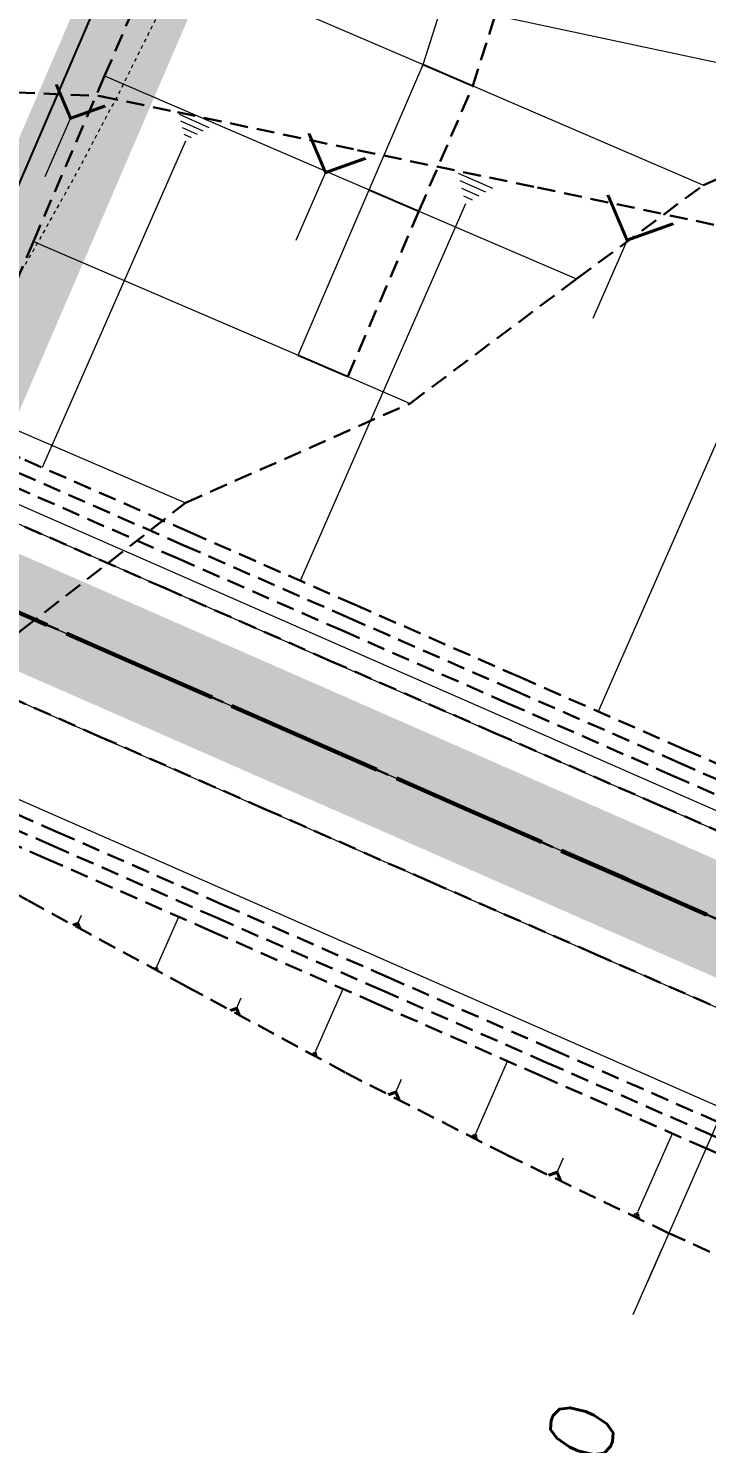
# Model space of a CAD drawing. Header units: metres. Extents: x 544752 to 548977, y 1840603 to 1844608.
# Drawn here: x 546668.14 to 546686.98, y 1842957.71 to 1842997 of the extents above; entities that cross this region are included whole.
import ezdxf

# ---------------------------------------------------------------- set-up
doc = ezdxf.new("R2010")
doc.units = ezdxf.units.M
doc.header["$MEASUREMENT"] = 0
for name, pattern in [('ACAD_ISO02W100', [15, 12, -3]), ('Anordnung Grundriss$0$GESTRICHELT', [0.75, 0.5, -0.25]), ('HIDDEN', [0.375, 0.25, -0.125])]:
    doc.linetypes.add(name, pattern=pattern)
doc.layers.add('C-ROAD', color=7, linetype='Continuous')
for name, color, linetype, lineweight in [('C-ROAD-CORR', 5, 'Continuous', 0), ('C-ROAD-LINK', 150, 'Continuous', 0), ('C-ROAD-SAMP', 150, 'HIDDEN', 0), ('C-ROAD-SAMP-TEXT', 11, 'Continuous', 0), ('C-TOPO-FEAT', 94, 'Continuous', 5), ('Đường', 5, 'ACAD_ISO02W100', 5)]:
    doc.layers.add(name, color=color, linetype=linetype, lineweight=lineweight)

# ---------------------------------------------------------------- blocks, each defined once
blk = doc.blocks.new('TB')
at = {"layer": 'Defpoints', "color": 5, "linetype": 'Anordnung Grundriss$0$GESTRICHELT', "lineweight": 5, "ltscale": 0.2}
blk.add_circle((-0.4049538253086098, -1.769394799566726e-07), 105.7280000291212, dxfattribs=at)
blk = doc.blocks.new('RFEWF34RF')
blk.add_lwpolyline([(467558.3739784134, 1441381.465170017), (467628.3739784134, 1441381.465170017), (467628.3739784134, 1441366.465170017), (467558.3739784134, 1441366.465170017)], close=True)
blk = doc.blocks.new('fcwdăed')
at = {"xscale": -1, "rotation": 19.89216182940478}
blk.add_blockref('RFEWF34RF', (1396367.360318515, 242211.3860006156, -3.31594075425429), dxfattribs=at)

msp = doc.modelspace()

# ---------------------------------------------------------------- linework, layer by layer
at = {"layer": 'C-ROAD', "color": 1, "linetype": 'ACAD_ISO02W100', "lineweight": 60, "ltscale": 0.1, "const_width": 3, "flags": 128}
for points in [[(546523.169546673, 1843044.294615997), (546698.777218832, 1842967.217470441)], [(546659.508247406, 1842970.676844174), (546671.7521406753, 1842999.156442743)]]:
    msp.add_lwpolyline(points, dxfattribs=at)
at = {"layer": 'C-ROAD', "color": 1, "linetype": 'ACAD_ISO02W100', "lineweight": 60, "ltscale": 0.2}
msp.add_polyline3d([(546638.9846536643, 1842993.461427734, 561.2629139864831), (546643.5630552244, 1842991.451890684, 561.1379175680785), (546648.1414567843, 1842989.442353634, 561.0129211496737), (546652.7198583444, 1842987.432816585, 560.8879247312691), (546657.2982599045, 1842985.423279535, 560.7629283128645), (546661.8766614645, 1842983.413742485, 560.6379318944598), (546664.4907886443, 1842982.266358326, 560.5665627647656), (546666.4550630245, 1842981.404205435, 560.7067020788875), (546671.0334645845, 1842979.394668385, 561.0333438458705), (546675.6118661446, 1842977.385131335, 561.3599856128534), (546680.1902677047, 1842975.375594285, 561.6866273798364), (546684.7686692646, 1842973.366057235, 562.0132691468194), (546689.3470708247, 1842971.356520185, 562.3399109138024), (546693.9254723847, 1842969.346983135, 562.6665526807853), (546698.5038739447, 1842967.337446085, 562.9931944477684), (546698.777218832, 1842967.217470441, 563.0126959824877), (546700.7796304204, 1842966.380841376, 563.1544765662057), (546702.8106020357, 1842965.616148849, 563.2962571499238), (546703.1505984059, 1842965.495012303, 563.3198362147514), (546707.8605822804, 1842963.816902681, 563.6464779817343), (546712.5705661549, 1842962.13879306, 563.9731197487173)], dxfattribs=at)
at = {"layer": 'C-ROAD-CORR', "color": 160, "linetype": 'Continuous'}
for p, q in [((546671.7521406753, 1842999.156442743, 561.0165627647593), (546679.1017127519, 1842995.996729102, 569.0165627647593)), ((546671.7521406753, 1842999.156442743, 561.0165627647593), (546679.1017127519, 1842995.996729102, 569.0165627647593)), ((546671.7521406753, 1842999.156442743, 561.0165627647593), (546679.1017127519, 1842995.996729102, 569.0165627647593)), ((546681.103468084, 1842997.365861543, 569.0470431282575), (546688.9282482122, 1842995.700684091, 577.0470431282575)), ((546681.103468084, 1842997.365861543, 569.0470431282575), (546688.9282482122, 1842995.700684091, 577.0470431282575)), ((546681.103468084, 1842997.365861543, 569.0470431282575), (546688.9282482122, 1842995.700684091, 577.0470431282575)), ((546679.1017127519, 1842995.996729102, 569.0165627647593), (546680.4797575163, 1842995.404282794, 569.0465627647593)), ((546679.1017127519, 1842995.996729102, 569.0165627647593), (546680.4797575163, 1842995.404282794, 569.0465627647593)), ((546670.2579842192, 1842995.680997871, 561.0165627647611), (546677.6075562958, 1842992.52128423, 569.0165627647611)), ((546670.2579842192, 1842995.680997871, 561.0165627647611), (546677.6075562958, 1842992.52128423, 569.0165627647611)), ((546670.2579842192, 1842995.680997871, 561.0165627647611), (546677.6075562958, 1842992.52128423, 569.0165627647611)), ((546680.4797575163, 1842995.404282794, 569.0465627647593), (546686.8892460298, 1842992.648728039, 576.0232829837289)), ((546680.4797575163, 1842995.404282794, 569.0465627647593), (546686.8892460298, 1842992.648728039, 576.0232829837289)), ((546680.4797575163, 1842995.404282794, 569.0465627647593), (546686.8892460298, 1842992.648728039, 576.0232829837289)), ((546680.4797575163, 1842995.404282794, 569.0465627647593), (546686.8892460298, 1842992.648728039, 576.0232829837289)), ((546669.3131263689, 1842994.504914931, 570.1363771712603), (546668.6001602733, 1842992.880538269, 568.3624210859448)), ((546673.162694921, 1842994.242976206, 571.6058887830719), (546672.3350002223, 1842994.606265258, 571.6058887830719)), ((546672.9986849083, 1842994.150438221, 571.4552367327512), (546672.3779138844, 1842994.42290501, 571.4552367327512)), ((546672.8346748956, 1842994.057900236, 571.3045846824306), (546672.4208275463, 1842994.239544762, 571.3045846824306)), ((546672.6706648829, 1842993.965362251, 571.1539326321099), (546672.4637412083, 1842994.056184514, 571.1539326321099)), ((546672.5066548702, 1842993.872824266, 571.0032805817892), (546668.5279932088, 1842984.808094278, 561.1038321953727)), ((546676.3926438469, 1842992.997672538, 572.0191665007726), (546675.5660684063, 1842991.114455562, 569.962534998081)), ((546681.0371244379, 1842992.556188179, 573.7369023407578), (546680.0817349165, 1842992.975524626, 573.7369023407578)), ((546677.6075562958, 1842992.52128423, 569.0165627647611), (546678.9856010602, 1842991.928837923, 569.0465627647611)), ((546677.6075562958, 1842992.52128423, 569.0165627647611), (546678.9856010602, 1842991.928837923, 569.0465627647611)), ((546680.84781134, 1842992.449373648, 573.5630080407561), (546680.131269199, 1842992.763875983, 573.5630080407561)), ((546680.658498242, 1842992.342559117, 573.3891137407545), (546680.1808034815, 1842992.55222734, 573.3891137407545)), ((546680.2798720463, 1842992.128930055, 573.0413251407513), (546675.6873916714, 1842981.665714503, 561.6146127666381)), ((546680.4691851442, 1842992.235744586, 573.2152194407529), (546680.2303377639, 1842992.340578698, 573.2152194407529)), ((546678.9856010602, 1842991.928837923, 569.0465627647611), (546683.3625389847, 1842990.047113338, 573.810854213566)), ((546678.9856010602, 1842991.928837923, 569.0465627647611), (546683.3625389847, 1842990.047113338, 573.810854213566)), ((546678.9856010602, 1842991.928837923, 569.0465627647611), (546683.3625389847, 1842990.047113338, 573.810854213566)), ((546678.9856010602, 1842991.928837923, 569.0465627647611), (546683.3625389847, 1842990.047113338, 573.810854213566)), ((546668.2831631938, 1842991.087515323, 561.0165627647635), (546675.6327352704, 1842987.927801683, 569.0165627647635)), ((546668.2831631938, 1842991.087515323, 561.0165627647635), (546675.6327352704, 1842987.927801683, 569.0165627647635)), ((546668.2831631938, 1842991.087515323, 561.0165627647635), (546675.6327352704, 1842987.927801683, 569.0165627647635)), ((546684.7657364478, 1842991.120602638, 574.2157402147855), (546683.8114971342, 1842988.946524403, 571.8414637272832)), ((546689.2374870555, 1842990.04505034, 575.3238471187512), (546683.9649937231, 1842978.032536463, 562.2051705246481)), ((546675.6327352704, 1842987.927801683, 569.0165627647635), (546677.0107800348, 1842987.335355375, 569.0465627647635)), ((546675.6327352704, 1842987.927801683, 569.0165627647635), (546677.0107800348, 1842987.335355375, 569.0465627647635)), ((546677.0107800348, 1842987.335355375, 569.0465627647635), (546678.7445522234, 1842986.589975429, 570.9337716205598)), ((546677.0107800348, 1842987.335355375, 569.0465627647635), (546678.7445522234, 1842986.589975429, 570.9337716205598)), ((546677.0107800348, 1842987.335355375, 569.0465627647635), (546678.7445522234, 1842986.589975429, 570.9337716205598)), ((546677.0107800348, 1842987.335355375, 569.0465627647635), (546678.7445522234, 1842986.589975429, 570.9337716205598)), ((546666.3083421683, 1842986.494032776, 561.0165627647659), (546672.5062716616, 1842983.82943106, 567.7630012552676)), ((546666.3083421683, 1842986.494032776, 561.0165627647659), (546672.5062716616, 1842983.82943106, 567.7630012552676)), ((546666.3083421683, 1842986.494032776, 561.0165627647659), (546672.5062716616, 1842983.82943106, 567.7630012552676)), ((546666.3083421683, 1842986.494032776, 561.0165627647659), (546672.5062716616, 1842983.82943106, 567.7630012552676)), ((546669.5141839958, 1842972.14815066, 562.7113285920949), (546669.6146847345, 1842972.377125159, 562.4612691599247)), ((546671.717543339, 1842970.969474356, 563.0678248037618), (546672.3163242806, 1842972.333698816, 561.5779768270503)), ((546671.6188105707, 1842970.913767199, 563.1585161811402), (546671.743377034, 1842970.859092894, 563.1585161811402)), ((546671.6434937628, 1842970.927693988, 563.1358433367956), (546671.7369186102, 1842970.88668826, 563.1358433367956)), ((546671.6681769548, 1842970.941620778, 563.113170492451), (546671.7304601865, 1842970.914283625, 563.113170492451)), ((546671.692860147, 1842970.955547567, 563.0904976481064), (546671.7240017627, 1842970.941878991, 563.0904976481064)), ((546673.9211392514, 1842969.791227791, 563.4238353010684), (546674.0516482174, 1842970.088571128, 563.0991113405328)), ((546676.1248905007, 1842968.613263402, 563.7795268669105), (546676.8788842652, 1842970.331114899, 561.9034883916846)), ((546676.0005647474, 1842968.543116132, 563.8937267826003), (546676.1574206689, 1842968.474269444, 563.8937267826003)), ((546676.0316461857, 1842968.56065295, 563.8651768036779), (546676.1492881268, 1842968.509017933, 563.8651768036779)), ((546676.062727624, 1842968.578189767, 563.8366268247554), (546676.1411555848, 1842968.543766423, 563.8366268247554)), ((546676.0938090624, 1842968.595726585, 563.8080768458329), (546676.1330230427, 1842968.578514913, 563.8080768458329)), ((546680.5765678057, 1842966.340269049, 564.3976794078208), (546681.4479884993, 1842968.325658601, 562.2294668496655)), ((546678.3451503256, 1842967.466292453, 564.1003772102033), (546678.502864795, 1842967.825619082, 563.7079622770563)), ((546680.4328795697, 1842966.259197049, 564.5296648092963), (546680.6141642202, 1842966.179628182, 564.5296648092963)), ((546680.4688016287, 1842966.279465049, 564.4966684589274), (546680.6047651166, 1842966.219788399, 564.4966684589274)), ((546680.5047236878, 1842966.299733049, 564.4636721085585), (546680.5953660129, 1842966.259948616, 564.4636721085585)), ((546680.5406457467, 1842966.320001049, 564.4306757581896), (546680.5859669093, 1842966.300108832, 564.4306757581896)), ((546685.0744263823, 1842964.158129252, 564.9144547103142), (546686.0223781879, 1842966.317882428, 562.555822393441)), ((546682.8210278805, 1842965.240278617, 564.6659984957547), (546682.9973078085, 1842965.641903606, 564.2273901905744)), ((546684.9962726708, 1842964.114033244, 564.9862431131874), (546685.0948755115, 1842964.070754807, 564.9862431131874)), ((546685.0353495266, 1842964.136081248, 564.9503489117508), (546685.0846509469, 1842964.11444203, 564.9503489117508)), ((546684.9181189593, 1842964.069937235, 565.0580315160605), (546685.1153246406, 1842963.983380362, 565.0580315160605)), ((546684.957195815, 1842964.091985239, 565.0221373146239), (546685.1051000761, 1842964.027067584, 565.0221373146239))]:
    msp.add_line(p, q, dxfattribs=at)
at = {"layer": 'C-ROAD-CORR', "color": 5, "linetype": 'Anordnung Grundriss$0$GESTRICHELT', "lineweight": 30, "extrusion": (0.2841914549988651, 0.6474837580713751, -0.7071067811436947), "const_width": 0.1, "elevation": 1348264.608349352}
msp.add_lwpolyline([(240139.5628743152, 1349071.892220552), (240138.8207960643, 1349070.902782884), (240138.0787178134, 1349071.892220552)], dxfattribs=at)
at = {"layer": 'C-ROAD-CORR', "color": 5, "linetype": 'Anordnung Grundriss$0$GESTRICHELT', "lineweight": 30, "extrusion": (0.2841914549945628, 0.6474837580648347, -0.7071067811514129), "const_width": 0.1, "elevation": 1348264.313025243}
msp.add_lwpolyline([(240132.5927724126, 1349074.417256479), (240131.7324458685, 1349073.270154421), (240130.8721193245, 1349074.417256479)], dxfattribs=at)
at = {"layer": 'C-ROAD-CORR', "color": 5, "linetype": 'Anordnung Grundriss$0$GESTRICHELT', "lineweight": 30, "extrusion": (0.2841914550894571, 0.6474837580169064, -0.7071067811571611), "const_width": 0.1, "elevation": 1348263.923965713}
msp.add_lwpolyline([(240124.3044511057, 1349077.31181215), (240123.311247859, 1349075.987541154), (240122.3180446124, 1349077.31181215)], dxfattribs=at)
at = {"layer": 'C-ROAD-CORR', "color": 5, "linetype": 'Anordnung Grundriss$0$GESTRICHELT', "lineweight": 30, "extrusion": (0.2841914545269546, 0.6474837580517965, 0.707106781351287), "const_width": 0.1, "elevation": 1349051.233847266}
msp.add_lwpolyline([(240129.5455935673, -1348255.301010507), (240129.6501979977, -1348255.440483081), (240129.7548024283, -1348255.301010507)], dxfattribs=at)
at = {"layer": 'C-ROAD-CORR', "color": 5, "linetype": 'Anordnung Grundriss$0$GESTRICHELT', "lineweight": 30, "extrusion": (0.2841914547791334, 0.6474837580074242, 0.7071067812905651), "const_width": 0.1, "elevation": 1349051.464071387}
msp.add_lwpolyline([(240124.5324040522, -1348254.481721632), (240124.6682420194, -1348254.662838921), (240124.8040799866, -1348254.481721632)], dxfattribs=at)
at = {"layer": 'C-ROAD-CORR', "color": 5, "linetype": 'Anordnung Grundriss$0$GESTRICHELT', "lineweight": 30, "extrusion": (0.2841914547979279, 0.6474837581848363, 0.7071067811205587), "const_width": 0.1, "elevation": 1349051.694704176}
msp.add_lwpolyline([(240119.5185531946, -1348253.717176017), (240119.6827075327, -1348253.936048468), (240119.846861871, -1348253.717176016)], dxfattribs=at)
at = {"layer": 'C-ROAD-CORR', "color": 5, "linetype": 'Anordnung Grundriss$0$GESTRICHELT', "lineweight": 30, "extrusion": (0.2841914546315488, 0.6474837581637026, 0.7071067812067794), "const_width": 0.1, "elevation": 1349051.925227315}
msp.add_lwpolyline([(240114.5057172267, -1348253.122354049), (240114.689195097, -1348253.366991209), (240114.8726729666, -1348253.122354049)], dxfattribs=at)
at = {"layer": 'C-ROAD-CORR', "color": 1, "linetype": 'Anordnung Grundriss$0$GESTRICHELT', "lineweight": 30}
for points in [[(546662.2947752214, 1842975.823435853, 561.5438166508645), (546663.5325976838, 1842976.802387936, 562.2943487954545), (546667.9947741061, 1842980.32651152, 565.0018320293458), (546672.5062716616, 1842983.82943106, 567.7630012552676), (546678.7445522234, 1842986.58997543, 570.9337716205598), (546683.3625389847, 1842990.047113338, 573.810854213566), (546686.8892460297, 1842992.648728039, 576.0232829837289), (546692.2342684566, 1842994.997135841, 578.957094902406), (546696.154877114, 1842999.213810504, 582.4021490988542), (546702.3073474437, 1843005.376852608, 587.6192499372495), (546704.4568289453, 1843012.956286886, 591.8108850465635), (546706.1867867875, 1843022.497851614, 596.2950120877671), (546702.4839764922, 1843030.368858471, 598.3274583665009), (546701.3454376603, 1843031.664159333, 598.4497709951656), (546694.9422052086, 1843034.61137062, 596.7058734923852), (546684.1770944282, 1843030.588437018, 589.4154379934198), (546678.9940899413, 1843030.296265198, 587.216040110001), (546672.5829647308, 1843028.043290316, 584.2090381236554), (546667.1502459726, 1843028.066066812, 582.2091965118301), (546661.719485436, 1843028.093398088, 580.2143127877184), (546655.2618304609, 1843025.732196022, 577.0895052729253), (546650.2812064494, 1843026.80653472, 576.234291427957), (546645.9084761186, 1843029.294820432, 576.9181620135658), (546641.5241496965, 1843031.756133897, 577.5726732487362)], [(546661.8103889165, 1842976.031682265, 561.0165627647713), (546662.3587001174, 1842977.30706768, 561.0165627647707), (546664.333521143, 1842981.900550228, 561.0165627647683), (546666.3083421683, 1842986.494032776, 561.0165627647659), (546668.2831631937, 1842991.087515323, 561.0165627647635), (546670.2579842191, 1842995.680997871, 561.0165627647611), (546671.7521406752, 1842999.156442743, 561.0165627647593), (546671.8115416818, 1842999.343259766, 561.0170431282576), (546671.8333553007, 1842999.538075694, 561.0184657588251), (546671.8167432548, 1842999.73340393, 561.0207759860679), (546671.76234393, 1842999.921738189, 561.0238850300881), (546671.672247842, 1843000.095840959, 561.0276734131864), (546671.5499173006, 1843000.249021631, 561.0319955512816), (546671.5222515162, 1843000.276351383, 561.0329244623463), (546671.4000533561, 1843000.375393613, 561.0366853485841), (546671.2284151423, 1843000.470100546, 561.0415625805019), (546666.9599867751, 1843002.305212191, 561.1577174218507), (546662.3665187833, 1843004.280067074, 561.2827174218472), (546657.7730507915, 1843006.254921956, 561.4077174218437), (546653.1795827997, 1843008.229776839, 561.5327174218403), (546648.5861148078, 1843010.204631722, 561.6577174218368), (546643.992646816, 1843012.179486605, 561.7827174218332), (546639.3991788242, 1843014.154341488, 561.9077174218297)], [(546632.4397162122, 1843003.431210655, 564.4240818989904), (546637.0200087093, 1843001.425981796, 564.3037903877039), (546641.4611572566, 1842999.103736201, 563.8372899081304), (546646.0731965357, 1842997.170837193, 563.795988684671), (546651.1378749482, 1842996.269202434, 564.8809148515695), (546656.4013866626, 1842995.820576838, 566.4605651683306), (546661.773252652, 1842995.618818739, 568.3098155779213), (546667.0747226824, 1842995.25667496, 569.9839113197505), (546670.1332537357, 1842995.121792356, 571.018279139391), (546672.2794121967, 1842994.674032601, 571.6109706489434), (546677.2783778633, 1842993.622682095, 572.9840328010341), (546682.281635903, 1842992.58111106, 574.3677749574435), (546687.2795670247, 1842991.527403513, 575.7382630211769), (546692.217841426, 1842990.337777884, 576.9603170956063), (546697.0584105275, 1842988.925546706, 577.9392671679159), (546701.9209141346, 1842987.563289713, 578.9727932569499), (546706.7017099999, 1842986.014874991, 579.8030194321001), (546706.9876895089, 1842985.923685266, 579.8539576147939), (546708.2869590357, 1842985.290180576, 579.912076515563), (546709.6230212873, 1842984.736702364, 580.006654153184), (546709.9713805676, 1842984.639038165, 580.0551508696982), (546714.7972161886, 1842983.28609196, 580.7269779123294)], [(546631.4153848137, 1843001.097439067, 561.8754068232925), (546635.9937863736, 1842999.087902017, 561.7504104048878), (546640.5721879337, 1842997.078364967, 561.6254139864832), (546645.1505894938, 1842995.068827917, 561.5004175680785), (546649.7289910538, 1842993.059290867, 561.3754211496738), (546654.3073926138, 1842991.049753817, 561.2504247312692), (546658.8857941739, 1842989.040216767, 561.1254283128645), (546663.4641957339, 1842987.030679717, 561.0004318944599), (546666.0783229137, 1842985.883295559, 560.9290627647657), (546668.042597294, 1842985.021142667, 561.0692020788875), (546672.6209988539, 1842983.011605617, 561.3958438458706), (546677.199400414, 1842981.002068567, 561.7224856128535), (546681.7778019741, 1842978.992531517, 562.0491273798365), (546686.3562035341, 1842976.982994467, 562.3757691468195), (546690.9346050941, 1842974.973457417, 562.7024109138025), (546695.5130066541, 1842972.963920367, 563.0290526807854), (546700.0914082142, 1842970.954383318, 563.3556944477684), (546700.3647531015, 1842970.834407673, 563.3751959824878), (546702.2371778447, 1842970.052088508, 563.5169765662058), (546704.1363086367, 1842969.33703611, 563.6587571499239), (546704.4763050069, 1842969.215899564, 563.6823362147514), (546709.1862888815, 1842967.537789942, 564.0089779817343), (546713.8962727559, 1842965.859680321, 564.3356197487174)]]:
    msp.add_polyline3d(points, dxfattribs=at)
at = {"layer": 'C-ROAD-CORR', "color": 11, "linetype": 'Anordnung Grundriss$0$GESTRICHELT', "lineweight": 30}
for points in [[(546677.0107800347, 1842987.335355375, 569.0465627647635), (546678.9856010601, 1842991.928837923, 569.0465627647611), (546680.4797575162, 1842995.404282794, 569.0465627647593), (546681.103468084, 1842997.365861543, 569.0470431282575), (546681.3325110822, 1842999.411428785, 569.048465758825), (546681.1580846007, 1843001.462375259, 569.0507759860678), (546680.5868916897, 1843003.439884979, 569.053885030088), (546679.6408827658, 1843005.267964068, 569.0576734131864), (546678.3564120816, 1843006.876361127, 569.0619955512816), (546678.0659213457, 1843007.163323516, 569.0629244623462), (546676.782840664, 1843008.203266939, 569.0666853485841), (546674.9806394193, 1843009.197689731, 569.0715625805019), (546670.7122110523, 1843011.032801375, 569.1877174218507), (546666.1187430605, 1843013.007656258, 569.3127174218472), (546661.5252750687, 1843014.982511141, 569.4377174218437), (546656.9318070769, 1843016.957366024, 569.5627174218403), (546652.338339085, 1843018.932220906, 569.6877174218367), (546647.7448710932, 1843020.907075789, 569.8127174218332), (546643.1514031014, 1843022.881930672, 569.9377174218297)], [(546637.7729976223, 1842951.039914244, 545.268518348098), (546643.6843873526, 1842952.13057792, 547.3680358537616), (546651.6245956849, 1842957.940323844, 551.8620301026443), (546653.2710958917, 1842958.700950497, 552.7311205584624), (546656.3404767142, 1842960.503210675, 554.4998470973427), (546658.4749063419, 1842962.471700917, 555.9647479669774), (546659.8688190801, 1842964.160244248, 557.0083684005513), (546660.7390953127, 1842965.680175997, 557.8209987622073), (546661.2792234707, 1842966.927900324, 558.3939263313434), (546661.5669908011, 1842968.013913872, 558.8397957355852), (546661.6988716223, 1842968.93373329, 559.1680485908875), (546661.7068956046, 1842969.731605644, 559.4210788911154), (546661.5777697787, 1842972.200309985, 560.1501970867594), (546662.2947752214, 1842975.823435853, 561.5438166508645), (546663.5325976838, 1842976.802387936, 562.2943487954545), (546667.9947741061, 1842980.32651152, 565.0018320293458), (546672.5062716616, 1842983.82943106, 567.7630012552676), (546678.7445522234, 1842986.58997543, 570.9337716205598), (546683.3625389847, 1842990.047113338, 573.810854213566), (546686.8892460297, 1842992.648728039, 576.0232829837289), (546692.2342684566, 1842994.997135841, 578.957094902406), (546696.154877114, 1842999.213810504, 582.4021490988542)], [(546641.4611572566, 1842999.103736201, 563.8372899081304), (546646.0731965357, 1842997.170837193, 563.795988684671), (546651.1378749482, 1842996.269202434, 564.8809148515695), (546656.4013866626, 1842995.820576838, 566.4605651683306), (546661.773252652, 1842995.618818739, 568.3098155779213), (546667.0747226824, 1842995.25667496, 569.9839113197505), (546670.1332537357, 1842995.121792356, 571.018279139391), (546672.2794121967, 1842994.674032601, 571.6109706489434), (546677.2783778633, 1842993.622682095, 572.9840328010341), (546682.281635903, 1842992.58111106, 574.3677749574435), (546687.2795670247, 1842991.527403513, 575.7382630211769), (546692.217841426, 1842990.337777884, 576.9603170956063), (546697.0584105275, 1842988.925546706, 577.9392671679159), (546701.9209141346, 1842987.563289713, 578.9727932569499), (546706.7017099999, 1842986.014874991, 579.8030194321001), (546706.9876895089, 1842985.923685266, 579.8539576147939), (546708.2869590357, 1842985.290180576, 579.912076515563), (546709.6230212873, 1842984.736702364, 580.006654153184), (546709.9713805676, 1842984.639038165, 580.0551508696982), (546714.7972161886, 1842983.28609196, 580.7269779123294)], [(546643.3004825606, 1842976.556355962, 561.4468681070672), (546647.8939651086, 1842974.581534937, 561.321868107067), (546652.4874476565, 1842972.606713912, 561.1968681070667), (546657.0809302044, 1842970.631892886, 561.0718681070665), (546658.1945866914, 1842970.153111869, 561.0415627647773), (546658.3814046158, 1842970.093710671, 561.0366855067253), (546658.576221485, 1842970.071897219, 561.0319956789684), (546658.771550596, 1842970.088509793, 561.02767350895), (546658.9598855606, 1842970.142909979, 561.0238850952503), (546659.1339887717, 1842970.233007211, 561.020776024472), (546659.2871695407, 1842970.3553391, 561.0184657764668), (546659.4135412163, 1842970.505204502, 561.0170431327679), (546659.5082474059, 1842970.676844174, 561.0165627647743), (546660.383879092, 1842972.713585132, 561.0165627647732), (546661.8103889165, 1842976.031682265, 561.0165627647713), (546662.3587001174, 1842977.30706768, 561.0165627647707), (546664.333521143, 1842981.900550228, 561.0165627647683), (546666.3083421683, 1842986.494032776, 561.0165627647659), (546668.2831631937, 1842991.087515323, 561.0165627647635), (546670.2579842191, 1842995.680997871, 561.0165627647611), (546671.7521406752, 1842999.156442743, 561.0165627647593)]]:
    msp.add_polyline3d(points, dxfattribs=at)
at = {"layer": 'C-ROAD-CORR', "color": 92, "linetype": 'Anordnung Grundriss$0$GESTRICHELT', "lineweight": 30}
for points in [[(546631.2546218497, 1843000.731166942, 561.4754068232925), (546635.8330234097, 1842998.721629892, 561.3504104048878), (546640.4114249698, 1842996.712092842, 561.2254139864832), (546644.9898265299, 1842994.702555792, 561.1004175680786), (546649.5682280898, 1842992.693018742, 560.9754211496738), (546654.1466296499, 1842990.683481692, 560.8504247312692), (546658.72503121, 1842988.673944642, 560.7254283128646), (546663.30343277, 1842986.664407592, 560.6004318944599), (546665.9175599498, 1842985.517023434, 560.5290627647657), (546667.88183433, 1842984.654870542, 560.6692020788876), (546672.46023589, 1842982.645333492, 560.9958438458706), (546677.0386374501, 1842980.635796442, 561.3224856128535), (546681.6170390102, 1842978.626259392, 561.6491273798365), (546686.1954405701, 1842976.616722343, 561.9757691468195), (546690.7738421302, 1842974.607185293, 562.3024109138025), (546695.3522436902, 1842972.597648242, 562.6290526807854), (546699.9306452502, 1842970.588111193, 562.9556944477685), (546700.2039901376, 1842970.468135548, 562.9751959824878), (546702.0895781056, 1842969.680316646, 563.1169765662058), (546704.002059867, 1842968.9602374, 563.2587571499239), (546704.3420562372, 1842968.839100854, 563.2823362147515), (546709.0520401117, 1842967.160991232, 563.6089779817344), (546713.7620239862, 1842965.482881611, 563.9356197487174)], [(546631.0938588857, 1843000.364894817, 561.4754068232925), (546635.6722604457, 1842998.355357767, 561.3504104048878), (546640.2506620057, 1842996.345820717, 561.2254139864832), (546644.8290635658, 1842994.336283667, 561.1004175680786), (546649.4074651258, 1842992.326746617, 560.9754211496738), (546653.9858666859, 1842990.317209567, 560.8504247312692), (546658.564268246, 1842988.307672517, 560.7254283128646), (546663.1426698059, 1842986.298135467, 560.6004318944599), (546665.7567969857, 1842985.150751309, 560.5290627647657), (546667.721071366, 1842984.288598418, 560.6692020788876), (546672.299472926, 1842982.279061368, 560.9958438458706), (546676.877874486, 1842980.269524318, 561.3224856128535), (546681.4562760461, 1842978.259987268, 561.6491273798365), (546686.0346776061, 1842976.250450218, 561.9757691468195), (546690.6130791662, 1842974.240913168, 562.3024109138025), (546695.1914807261, 1842972.231376118, 562.6290526807854), (546699.7698822862, 1842970.221839068, 562.9556944477685), (546700.0432271735, 1842970.101863423, 562.9751959824878), (546701.9419783665, 1842969.308544785, 563.1169765662058), (546703.8678110973, 1842968.58343869, 563.2587571499239), (546704.2078074674, 1842968.462302144, 563.2823362147515), (546708.917791342, 1842966.784192522, 563.6089779817344), (546713.6277752165, 1842965.106082901, 563.9356197487174)]]:
    msp.add_polyline3d(points, dxfattribs=at)
at = {"layer": 'C-ROAD-CORR', "color": 5, "linetype": 'Anordnung Grundriss$0$GESTRICHELT', "lineweight": 30}
msp.add_polyline3d([(546639.8889453368, 1842995.521708436, 561.6454139864832), (546644.4673468969, 1842993.512171387, 561.5204175680785), (546649.0457484568, 1842991.502634336, 561.3954211496738), (546653.6241500169, 1842989.493097287, 561.2704247312691), (546658.202551577, 1842987.483560237, 561.1454283128645), (546662.780953137, 1842985.474023187, 561.0204318944599), (546665.3950803168, 1842984.326639028, 560.9490627647657), (546667.359354697, 1842983.464486137, 561.0892020788875), (546671.937756257, 1842981.454949087, 561.4158438458705), (546676.5161578171, 1842979.445412037, 561.7424856128534), (546681.0945593772, 1842977.435874987, 562.0691273798365), (546685.6729609371, 1842975.426337937, 562.3957691468195), (546690.2513624972, 1842973.416800887, 562.7224109138025), (546694.8297640572, 1842971.407263837, 563.0490526807854), (546699.4081656173, 1842969.397726787, 563.3756944477684), (546699.6815105046, 1842969.277751143, 563.3951959824877), (546701.6098789533, 1842968.472058096, 563.5369765662058), (546703.5657513654, 1842967.735641593, 563.6787571499239), (546703.9057477355, 1842967.614505047, 563.7023362147514), (546708.6157316101, 1842965.936395425, 564.0289779817343), (546713.3257154846, 1842964.258285803, 564.3556197487173)], dxfattribs=at)
at = {"layer": 'C-ROAD-CORR', "color": 160, "linetype": 'Anordnung Grundriss$0$GESTRICHELT', "lineweight": 30}
msp.add_polyline3d([(546639.8889453368, 1842995.521708436, 561.4954139864832), (546644.4673468969, 1842993.512171387, 561.3704175680786), (546649.0457484568, 1842991.502634336, 561.2454211496738), (546653.6241500169, 1842989.493097287, 561.1204247312692), (546658.202551577, 1842987.483560237, 560.9954283128645), (546662.780953137, 1842985.474023187, 560.8704318944599), (546665.3950803168, 1842984.326639028, 560.7990627647657), (546667.359354697, 1842983.464486137, 560.9392020788875), (546671.937756257, 1842981.454949087, 561.2658438458706), (546676.5161578171, 1842979.445412037, 561.5924856128535), (546681.0945593772, 1842977.435874987, 561.9191273798365), (546685.6729609371, 1842975.426337937, 562.2457691468195), (546690.2513624972, 1842973.416800887, 562.5724109138025), (546694.8297640572, 1842971.407263837, 562.8990526807854), (546699.4081656173, 1842969.397726787, 563.2256944477684), (546699.6815105046, 1842969.277751143, 563.2451959824878), (546701.6098789533, 1842968.472058096, 563.3869765662058), (546703.5657513654, 1842967.735641593, 563.5287571499239), (546703.9057477355, 1842967.614505047, 563.5523362147514), (546708.6157316101, 1842965.936395425, 563.8789779817344), (546713.3257154846, 1842964.258285803, 564.2056197487174)], dxfattribs=at)
at = {"layer": 'C-ROAD-CORR', "color": 150, "linetype": 'Anordnung Grundriss$0$GESTRICHELT', "lineweight": 30}
msp.add_polyline3d([(546638.9846536643, 1842993.461427734, 561.7129139864832), (546643.5630552244, 1842991.451890684, 561.5879175680785), (546648.1414567843, 1842989.442353634, 561.4629211496738), (546652.7198583444, 1842987.432816585, 561.3379247312691), (546657.2982599045, 1842985.423279535, 561.2129283128645), (546661.8766614645, 1842983.413742485, 561.0879318944599), (546664.4907886443, 1842982.266358326, 561.0165627647657), (546666.4550630245, 1842981.404205435, 561.1567020788875), (546671.0334645845, 1842979.394668385, 561.4833438458705), (546675.6118661446, 1842977.385131335, 561.8099856128534), (546680.1902677047, 1842975.375594285, 562.1366273798365), (546684.7686692646, 1842973.366057235, 562.4632691468195), (546689.3470708247, 1842971.356520185, 562.7899109138025), (546693.9254723847, 1842969.346983135, 563.1165526807854), (546698.5038739447, 1842967.337446085, 563.4431944477684), (546698.777218832, 1842967.217470441, 563.4626959824877), (546700.7796304204, 1842966.380841376, 563.6044765662058), (546702.8106020357, 1842965.616148849, 563.7462571499238), (546703.1505984059, 1842965.495012303, 563.7698362147514), (546707.8605822804, 1842963.816902681, 564.0964779817343), (546712.5705661549, 1842962.13879306, 564.4231197487173)], dxfattribs=at)
msp.add_polyline3d([(546638.9846536643, 1842993.461427734, 561.7129139864832), (546643.5630552244, 1842991.451890684, 561.5879175680785), (546648.1414567843, 1842989.442353634, 561.4629211496738), (546652.7198583444, 1842987.432816585, 561.3379247312691), (546657.2982599045, 1842985.423279535, 561.2129283128645), (546661.8766614645, 1842983.413742485, 561.0879318944599), (546664.4907886443, 1842982.266358326, 561.0165627647657), (546666.4550630245, 1842981.404205435, 561.1567020788875), (546671.0334645845, 1842979.394668385, 561.4833438458705), (546675.6118661446, 1842977.385131335, 561.8099856128534), (546680.1902677047, 1842975.375594285, 562.1366273798365), (546684.7686692646, 1842973.366057235, 562.4632691468195), (546689.3470708247, 1842971.356520185, 562.7899109138025), (546693.9254723847, 1842969.346983135, 563.1165526807854), (546698.5038739447, 1842967.337446085, 563.4431944477684), (546698.777218832, 1842967.217470441, 563.4626959824877), (546700.7796304204, 1842966.380841376, 563.6044765662058), (546702.8106020357, 1842965.616148849, 563.7462571499238), (546703.1505984059, 1842965.495012303, 563.7698362147514), (546707.8605822804, 1842963.816902681, 564.0964779817343), (546712.5705661549, 1842962.13879306, 564.4231197487173)], dxfattribs=at)
at = {"layer": 'C-ROAD-LINK', "color": 83, "linetype": 'Continuous', "lineweight": -3}
for p, q in [((546679.1017127519, 1842995.996729102, 569.0165627647593), (546680.4797575163, 1842995.404282794, 569.0465627647593)), ((546677.6075562958, 1842992.52128423, 569.0165627647611), (546678.9856010602, 1842991.928837923, 569.0465627647611)), ((546675.6327352704, 1842987.927801683, 569.0165627647635), (546677.0107800348, 1842987.335355375, 569.0465627647635))]:
    msp.add_line(p, q, dxfattribs=at)
at = {"layer": 'C-ROAD-SAMP', "color": 1, "linetype": 'Continuous', "lineweight": 13}
msp.add_lwpolyline([(546693.3661449247, 1842980.513323305), (546689.3470708248, 1842971.356520185), (546685.327996725, 1842962.199717065)], dxfattribs=at)
at = {"layer": 'C-ROAD-SAMP-TEXT', "color": 4, "linetype": 'Continuous', "lineweight": 5}
msp.add_line((546685.729904135, 1842963.115397377), (546684.926089315, 1842961.284036753), dxfattribs=at)
at = {"layer": 'C-TOPO-FEAT', "color": 94, "linetype": 'Continuous', "lineweight": 0, "ltscale": 2}
for points in [[(546675.6327352703, 1842987.927801683, 569.0165627647635), (546677.6075562957, 1842992.521284231, 569.0165627647611), (546679.1017127518, 1842995.996729102, 569.0165627647593), (546679.63632181, 1842997.678082315, 569.0170431282576), (546679.8326443798, 1842999.431425666, 569.0184657588251), (546679.6831359671, 1843001.189379786, 569.0207759860679), (546679.1935420434, 1843002.884388117, 569.0238850300881), (546678.3826772515, 1843004.451313051, 569.0276734131864), (546677.2817023793, 1843005.829939102, 569.0319955512816), (546677.03271032, 1843006.075906863, 569.0329244623463), (546675.9329268786, 1843006.96728694, 569.0366853485841), (546674.3881829545, 1843007.819649333, 569.0415625805019), (546670.1197545875, 1843009.654760978, 569.1577174218507), (546665.5262865957, 1843011.629615861, 569.2827174218472), (546660.9328186039, 1843013.604470743, 569.4077174218437), (546656.3393506121, 1843015.579325626, 569.5327174218403), (546651.7458826202, 1843017.554180509, 569.6577174218368), (546647.1524146284, 1843019.529035392, 569.7827174218332), (546642.5589466366, 1843021.503890275, 569.9077174218297)], [(546640.0898990418, 1842995.979548592, 561.6254139864832), (546644.6683006019, 1842993.970011543, 561.5004175680785), (546649.2467021619, 1842991.960474493, 561.3754211496738), (546653.8251037219, 1842989.950937443, 561.2504247312692), (546658.403505282, 1842987.941400393, 561.1254283128645), (546662.981906842, 1842985.931863343, 561.0004318944599), (546665.5960340218, 1842984.784479184, 560.9290627647657), (546667.560308402, 1842983.922326293, 561.0692020788875), (546672.138709962, 1842981.912789243, 561.3958438458706), (546676.7171115221, 1842979.903252193, 561.7224856128535), (546681.2955130822, 1842977.893715143, 562.0491273798365), (546685.8739146421, 1842975.884178093, 562.3757691468195), (546690.4523162022, 1842973.874641043, 562.7024109138025), (546695.0307177622, 1842971.865103993, 563.0290526807854), (546699.6091193223, 1842969.855566943, 563.3556944477684), (546699.8824642096, 1842969.735591299, 563.3751959824878), (546701.7943786272, 1842968.936772923, 563.5169765662058), (546703.7335623276, 1842968.20663998, 563.6587571499239), (546704.0735586977, 1842968.085503434, 563.6823362147514), (546708.7835425723, 1842966.407393812, 564.0089779817343), (546713.4935264467, 1842964.729284191, 564.3356197487174)], [(546639.8889453368, 1842995.521708436, 561.1954139864831), (546644.4673468969, 1842993.512171387, 561.0704175680785), (546649.0457484568, 1842991.502634336, 560.9454211496737), (546653.6241500169, 1842989.493097287, 560.8204247312691), (546658.202551577, 1842987.483560237, 560.6954283128645), (546662.780953137, 1842985.474023187, 560.5704318944598), (546665.3950803168, 1842984.326639028, 560.4990627647657), (546667.359354697, 1842983.464486137, 560.6392020788875), (546671.937756257, 1842981.454949087, 560.9658438458705), (546676.5161578171, 1842979.445412037, 561.2924856128534), (546681.0945593772, 1842977.435874987, 561.6191273798364), (546685.6729609371, 1842975.426337937, 561.9457691468194), (546690.2513624972, 1842973.416800887, 562.2724109138024), (546694.8297640572, 1842971.407263837, 562.5990526807853), (546699.4081656173, 1842969.397726787, 562.9256944477684), (546699.6815105046, 1842969.277751143, 562.9451959824877), (546701.6098789533, 1842968.472058096, 563.0869765662057), (546703.5657513654, 1842967.735641593, 563.2287571499238), (546703.9057477355, 1842967.614505047, 563.2523362147514), (546708.6157316101, 1842965.936395425, 563.5789779817343), (546713.3257154846, 1842964.258285803, 563.9056197487173)], [(546638.9846536643, 1842993.461427734, 561.5629139864832), (546643.5630552244, 1842991.451890684, 561.4379175680785), (546648.1414567843, 1842989.442353634, 561.3129211496738), (546652.7198583444, 1842987.432816585, 561.1879247312692), (546657.2982599045, 1842985.423279535, 561.0629283128645), (546661.8766614645, 1842983.413742485, 560.9379318944599), (546664.4907886443, 1842982.266358326, 560.8665627647657), (546666.4550630245, 1842981.404205435, 561.0067020788875), (546671.0334645845, 1842979.394668385, 561.3333438458706), (546675.6118661446, 1842977.385131335, 561.6599856128535), (546680.1902677047, 1842975.375594285, 561.9866273798365), (546684.7686692646, 1842973.366057235, 562.3132691468195), (546689.3470708247, 1842971.356520185, 562.6399109138025), (546693.9254723847, 1842969.346983135, 562.9665526807854), (546698.5038739447, 1842967.337446085, 563.2931944477684), (546698.777218832, 1842967.217470441, 563.3126959824878), (546700.7796304204, 1842966.380841376, 563.4544765662058), (546702.8106020357, 1842965.616148849, 563.5962571499239), (546703.1505984059, 1842965.495012303, 563.6198362147514), (546707.8605822804, 1842963.816902681, 563.9464779817343), (546712.5705661549, 1842962.13879306, 564.2731197487174)], [(546638.9846536643, 1842993.461427734, 561.5629139864832), (546643.5630552244, 1842991.451890684, 561.4379175680785), (546648.1414567843, 1842989.442353634, 561.3129211496738), (546652.7198583444, 1842987.432816585, 561.1879247312692), (546657.2982599045, 1842985.423279535, 561.0629283128645), (546661.8766614645, 1842983.413742485, 560.9379318944599), (546664.4907886443, 1842982.266358326, 560.8665627647657), (546666.4550630245, 1842981.404205435, 561.0067020788875), (546671.0334645845, 1842979.394668385, 561.3333438458706), (546675.6118661446, 1842977.385131335, 561.6599856128535), (546680.1902677047, 1842975.375594285, 561.9866273798365), (546684.7686692646, 1842973.366057235, 562.3132691468195), (546689.3470708247, 1842971.356520185, 562.6399109138025), (546693.9254723847, 1842969.346983135, 562.9665526807854), (546698.5038739447, 1842967.337446085, 563.2931944477684), (546698.777218832, 1842967.217470441, 563.3126959824878), (546700.7796304204, 1842966.380841376, 563.4544765662058), (546702.8106020357, 1842965.616148849, 563.5962571499239), (546703.1505984059, 1842965.495012303, 563.6198362147514), (546707.8605822804, 1842963.816902681, 563.9464779817343), (546712.5705661549, 1842962.13879306, 564.2731197487174)], [(546638.9846536643, 1842993.461427734, 561.2629139864831), (546643.5630552244, 1842991.451890684, 561.1379175680785), (546648.1414567843, 1842989.442353634, 561.0129211496737), (546652.7198583444, 1842987.432816585, 560.8879247312691), (546657.2982599045, 1842985.423279535, 560.7629283128645), (546661.8766614645, 1842983.413742485, 560.6379318944598), (546664.4907886443, 1842982.266358326, 560.5665627647656), (546666.4550630245, 1842981.404205435, 560.7067020788875), (546671.0334645845, 1842979.394668385, 561.0333438458705), (546675.6118661446, 1842977.385131335, 561.3599856128534), (546680.1902677047, 1842975.375594285, 561.6866273798364), (546684.7686692646, 1842973.366057235, 562.0132691468194), (546689.3470708247, 1842971.356520185, 562.3399109138024), (546693.9254723847, 1842969.346983135, 562.6665526807853), (546698.5038739447, 1842967.337446085, 562.9931944477684), (546698.777218832, 1842967.217470441, 563.0126959824877), (546700.7796304204, 1842966.380841376, 563.1544765662057), (546702.8106020357, 1842965.616148849, 563.2962571499238), (546703.1505984059, 1842965.495012303, 563.3198362147514), (546707.8605822804, 1842963.816902681, 563.6464779817343), (546712.5705661549, 1842962.13879306, 563.9731197487173)]]:
    msp.add_polyline3d(points, dxfattribs=at)

# ---------------------------------------------------------------- block references
at = {"rotation": 136.8440965279733}
msp.add_blockref('fcwdăed', (1870662.973013071, 2573470.878610874, 1000046.315940754), dxfattribs=at)
at = {"layer": 'Đường', "rotation": 181.9299516079559}
msp.add_blockref('TB', (546576.1353845296, 1843043.417966283, 44), dxfattribs=at)

# ---------------------------------------------------------------- next in the draw order: texts
at = {"layer": 'C-ROAD-SAMP-TEXT', "color": 1, "linetype": 'Continuous', "lineweight": -3, "insert": (546681.7108300352, 1842953.958594257), "char_height": 1.8, "width": 11.25428571428571, "attachment_point": 5, "rotation": 66.30252584057712, "bg_fill": 3, "box_fill_scale": 1.416666666666667, "bg_fill_color": 256, "bg_fill_true_color": 13158600, "bg_fill_transparency": 0}
msp.add_mtext('{\\Fsimplex.shx|c0;0+500.0}', dxfattribs=at)

# ---------------------------------------------------------------- next in the draw order: linework, layer by layer
at = {"layer": 'C-ROAD-CORR', "color": 5, "linetype": 'Anordnung Grundriss$0$GESTRICHELT', "lineweight": 30}
msp.add_polyline3d([(546642.6587635519, 1842989.391609982, 561.5204175680785), (546647.2371651118, 1842987.382072932, 561.3954211496738), (546651.8155666719, 1842985.372535883, 561.2704247312691), (546656.393968232, 1842983.362998832, 561.1454283128645), (546660.9723697919, 1842981.353461782, 561.0204318944599), (546663.5864969718, 1842980.206077624, 560.9490627647657), (546665.550771352, 1842979.343924733, 561.0892020788875), (546670.129172912, 1842977.334387683, 561.4158438458705), (546674.7075744721, 1842975.324850633, 561.7424856128534), (546679.2859760321, 1842973.315313583, 562.0691273798365), (546683.8643775921, 1842971.305776533, 562.3957691468195), (546688.4427791522, 1842969.296239483, 562.7224109138025), (546693.0211807122, 1842967.286702433, 563.0490526807854), (546697.5995822722, 1842965.277165383, 563.3756944477684), (546697.8729271595, 1842965.157189738, 563.3951959824877), (546699.9493818874, 1842964.289624655, 563.5369765662058), (546702.0554527061, 1842963.496656106, 563.6787571499239), (546702.3954490762, 1842963.375519559, 563.7023362147514), (546707.1054329508, 1842961.697409938, 564.0289779817343), (546711.8154168252, 1842960.019300316, 564.3556197487173), (546716.5254006997, 1842958.341190695, 564.6822615157004)], dxfattribs=at)
at = {"layer": 'C-ROAD-CORR', "color": 160, "linetype": 'Anordnung Grundriss$0$GESTRICHELT', "lineweight": 30}
msp.add_polyline3d([(546642.6587635519, 1842989.391609982, 561.3704175680786), (546647.2371651118, 1842987.382072932, 561.2454211496738), (546651.8155666719, 1842985.372535883, 561.1204247312692), (546656.393968232, 1842983.362998832, 560.9954283128645), (546660.9723697919, 1842981.353461782, 560.8704318944599), (546663.5864969718, 1842980.206077624, 560.7990627647657), (546665.550771352, 1842979.343924733, 560.9392020788875), (546670.129172912, 1842977.334387683, 561.2658438458706), (546674.7075744721, 1842975.324850633, 561.5924856128535), (546679.2859760321, 1842973.315313583, 561.9191273798365), (546683.8643775921, 1842971.305776533, 562.2457691468195), (546688.4427791522, 1842969.296239483, 562.5724109138025), (546693.0211807122, 1842967.286702433, 562.8990526807854), (546697.5995822722, 1842965.277165383, 563.2256944477684), (546697.8729271595, 1842965.157189738, 563.2451959824878), (546699.9493818874, 1842964.289624655, 563.3869765662058), (546702.0554527061, 1842963.496656106, 563.5287571499239), (546702.3954490762, 1842963.375519559, 563.5523362147514), (546707.1054329508, 1842961.697409938, 563.8789779817344), (546711.8154168252, 1842960.019300316, 564.2056197487174), (546716.5254006997, 1842958.341190695, 564.5322615157004)], dxfattribs=at)
at = {"layer": 'C-ROAD-CORR', "color": 11, "linetype": 'Anordnung Grundriss$0$GESTRICHELT', "lineweight": 30}
msp.add_polyline3d([(546642.4495538663, 1842976.4742836, 555.0206048998908), (546648.5100043236, 1842977.841352612, 557.3539672317899), (546654.9411975759, 1842980.053098456, 560.3023017119468), (546659.39653982, 1842977.763190878, 561.1413100189627), (546661.8351012637, 1842976.215808899, 561.5067721888036), (546663.7218938346, 1842975.177126375, 561.8396967251232), (546668.1327308309, 1842972.785820868, 562.5832617921313), (546672.5429620824, 1842970.39313527, 563.328334034277), (546676.9539007816, 1842968.002061476, 564.0716460510251), (546681.4159809885, 1842965.727505244, 564.6877110787717), (546685.920597542, 1842963.549861122, 565.1979399226502), (546690.4778622199, 1842961.492167143, 565.5771731113991), (546695.097669569, 1842959.576966412, 565.8007916744149), (546695.3757597742, 1842959.467802199, 565.8084862165314), (546697.6826914689, 1842958.580321095, 565.8797798834007), (546700.0082545704, 1842957.750744109, 565.978472297728), (546700.3503521029, 1842957.635504937, 565.995790858844), (546705.0878019442, 1842956.034484594, 566.2405965929054), (546709.8098860173, 1842954.390336842, 566.5311852962537), (546714.5295080649, 1842952.739278874, 566.8291097107419)], dxfattribs=at)
at = {"layer": 'C-ROAD-CORR', "color": 92, "linetype": 'Anordnung Grundriss$0$GESTRICHELT', "lineweight": 30}
for points in [[(546659.806838303, 1842978.697988878, 560.5204318944599), (546662.4209654828, 1842977.550604719, 560.4490627647657), (546664.3852398631, 1842976.688451828, 560.5892020788875), (546668.963641423, 1842974.678914778, 560.9158438458705), (546673.5420429831, 1842972.669377728, 561.2424856128534), (546678.1204445432, 1842970.659840678, 561.5691273798365), (546682.6988461032, 1842968.650303628, 561.8957691468195), (546687.2772476632, 1842966.640766578, 562.2224109138025), (546691.8556492232, 1842964.631229528, 562.5490526807854), (546696.4340507833, 1842962.621692478, 562.8756944477684), (546696.7073956706, 1842962.501716834, 562.8951959824877), (546698.8792837784, 1842961.594278659, 563.0369765662058), (546701.0821491255, 1842960.764865458, 563.1787571499239), (546701.4221454957, 1842960.643728912, 563.2023362147514), (546706.1321293702, 1842958.96561929, 563.5289779817343), (546710.8421132447, 1842957.287509669, 563.8556197487173), (546715.5520971192, 1842955.609400047, 564.1822615157004)], [(546659.646075339, 1842978.331716753, 560.5204318944599), (546662.2602025189, 1842977.184332595, 560.4490627647657), (546664.2244768991, 1842976.322179703, 560.5892020788875), (546668.8028784591, 1842974.312642653, 560.9158438458705), (546673.3812800192, 1842972.303105603, 561.2424856128534), (546677.9596815793, 1842970.293568553, 561.5691273798365), (546682.5380831392, 1842968.284031503, 561.8957691468195), (546687.1164846993, 1842966.274494453, 562.2224109138025), (546691.6948862593, 1842964.264957403, 562.5490526807854), (546696.2732878193, 1842962.255420353, 562.8756944477684), (546696.5466327067, 1842962.135444709, 562.8951959824877), (546698.7316840392, 1842961.222506797, 563.0369765662058), (546700.9479003558, 1842960.388066749, 563.1787571499239), (546701.2878967259, 1842960.266930202, 563.2023362147514), (546705.9978806005, 1842958.588820581, 563.5289779817343), (546710.707864475, 1842956.910710959, 563.8556197487173), (546715.4178483494, 1842955.232601338, 564.1822615157004)]]:
    msp.add_polyline3d(points, dxfattribs=at)
at = {"layer": 'C-ROAD-CORR', "color": 1, "linetype": 'Anordnung Grundriss$0$GESTRICHELT', "lineweight": 30}
for points in [[(546659.485312375, 1842977.965444628, 560.9204318944599), (546662.0994395548, 1842976.81806047, 560.8490627647657), (546664.0637139351, 1842975.955907578, 560.9892020788875), (546668.642115495, 1842973.946370528, 561.3158438458705), (546673.2205170551, 1842971.936833479, 561.6424856128534), (546677.7989186152, 1842969.927296428, 561.9691273798364), (546682.3773201752, 1842967.917759379, 562.2957691468195), (546686.9557217353, 1842965.908222329, 562.6224109138025), (546691.5341232952, 1842963.898685279, 562.9490526807854), (546696.1125248553, 1842961.889148229, 563.2756944477684), (546696.3858697426, 1842961.769172584, 563.2951959824877), (546698.5840843001, 1842960.850734936, 563.4369765662058), (546700.8136515861, 1842960.011268039, 563.5787571499238), (546701.1536479562, 1842959.890131492, 563.6023362147514), (546705.8636318308, 1842958.212021871, 563.9289779817343), (546710.5736157052, 1842956.533912249, 564.2556197487173), (546715.2835995797, 1842954.855802628, 564.5822615157003)], [(546659.39653982, 1842977.763190878, 561.1413100189627), (546661.8351012637, 1842976.215808899, 561.5067721888036), (546663.7218938346, 1842975.177126375, 561.8396967251232), (546668.1327308309, 1842972.785820868, 562.5832617921313), (546672.5429620824, 1842970.39313527, 563.328334034277), (546676.9539007816, 1842968.002061476, 564.0716460510251), (546681.4159809885, 1842965.727505244, 564.6877110787717), (546685.920597542, 1842963.549861122, 565.1979399226502), (546690.4778622199, 1842961.492167143, 565.5771731113991), (546695.097669569, 1842959.576966412, 565.8007916744149), (546695.3757597742, 1842959.467802199, 565.8084862165314), (546697.6826914689, 1842958.580321095, 565.8797798834007), (546700.0082545704, 1842957.750744109, 565.978472297728), (546700.3503521029, 1842957.635504937, 565.995790858844), (546705.0878019442, 1842956.034484594, 566.2405965929054), (546709.8098860173, 1842954.390336842, 566.5311852962537), (546714.5295080649, 1842952.739278874, 566.8291097107419)]]:
    msp.add_polyline3d(points, dxfattribs=at)
at = {"layer": 'C-TOPO-FEAT', "color": 94, "linetype": 'Continuous', "lineweight": 0, "ltscale": 2}
for points in [[(546642.6587635519, 1842989.391609982, 561.0704175680785), (546647.2371651118, 1842987.382072932, 560.9454211496737), (546651.8155666719, 1842985.372535883, 560.8204247312691), (546656.393968232, 1842983.362998832, 560.6954283128645), (546660.9723697919, 1842981.353461782, 560.5704318944598), (546663.5864969718, 1842980.206077624, 560.4990627647657), (546665.550771352, 1842979.343924733, 560.6392020788875), (546670.129172912, 1842977.334387683, 560.9658438458705), (546674.7075744721, 1842975.324850633, 561.2924856128534), (546679.2859760321, 1842973.315313583, 561.6191273798364), (546683.8643775921, 1842971.305776533, 561.9457691468194), (546688.4427791522, 1842969.296239483, 562.2724109138024), (546693.0211807122, 1842967.286702433, 562.5990526807853), (546697.5995822722, 1842965.277165383, 562.9256944477684), (546697.8729271595, 1842965.157189738, 562.9451959824877), (546699.9493818874, 1842964.289624655, 563.0869765662057), (546702.0554527061, 1842963.496656106, 563.2287571499238), (546702.3954490762, 1842963.375519559, 563.2523362147514), (546707.1054329508, 1842961.697409938, 563.5789779817343), (546711.8154168252, 1842960.019300316, 563.9056197487173), (546716.5254006997, 1842958.341190695, 564.2322615157003)], [(546641.653995027, 1842987.102409202, 561.4204175680785), (546646.2323965869, 1842985.092872152, 561.2954211496738), (546650.810798147, 1842983.083335103, 561.1704247312691), (546655.3891997071, 1842981.073798053, 561.0454283128645), (546659.967601267, 1842979.064261002, 560.9204318944599), (546662.5817284469, 1842977.916876844, 560.8490627647657), (546664.5460028271, 1842977.054723953, 560.9892020788875), (546669.1244043871, 1842975.045186903, 561.3158438458705), (546673.7028059472, 1842973.035649853, 561.6424856128534), (546678.2812075072, 1842971.026112803, 561.9691273798364), (546682.8596090672, 1842969.016575753, 562.2957691468195), (546687.4380106273, 1842967.007038703, 562.6224109138025), (546692.0164121873, 1842964.997501653, 562.9490526807854), (546696.5948137473, 1842962.987964603, 563.2756944477684), (546696.8681586346, 1842962.867988958, 563.2951959824877), (546699.0268835176, 1842961.96605052, 563.4369765662058), (546701.2163978952, 1842961.141664169, 563.5787571499238), (546701.5563942654, 1842961.020527622, 563.6023362147514), (546706.26637814, 1842959.342418001, 563.9289779817343), (546710.9763620144, 1842957.664308379, 564.2556197487173), (546715.6863458889, 1842955.986198758, 564.5822615157003)]]:
    msp.add_polyline3d(points, dxfattribs=at)

doc.saveas('drawing.dxf')
